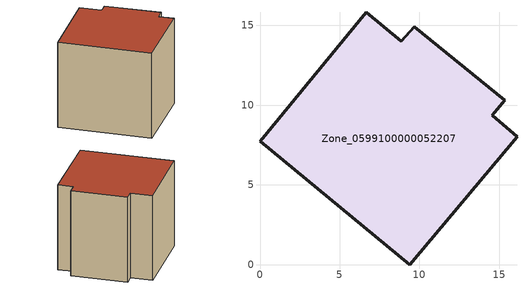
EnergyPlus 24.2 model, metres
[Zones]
Zone_0599100000052207
 floor ground (C_G): 9.4,0 0,7.72 6.65,15.81 8.87,13.99 9.69,14.93 15.36,10.29 14.57,9.35 16.12,8.02 z0
 wall outside (C_F): 14.57,9.35 15.36,10.29 9.69,14.93 8.87,13.99 6.65,15.81 0,7.72 9.4,0 16.12,8.02 14.57,9.35 z0:11.7
 roof outside (C_R): 9.4,0 16.12,8.02 14.57,9.35 15.36,10.29 9.69,14.93 8.87,13.99 6.65,15.81 0,7.72 z11.7
[BUILDING]
Pand.0599100000052207: North Axis=0; Terrain=City; Loads Convergence Tolerance Value=0.04; Temperature Convergence Tolerance Value=0.4; Solar Distribution=FullExterior; Maximum Number of Warmup Days=25; Minimum Number of Warmup Days=1
[Site:Location]
Rotterdam.The.Hague.AP_ZH_NLD Design_Conditions: Latitude=51.96; Longitude=4.45; Time Zone=1; Elevation=-4.5
[SITE:GROUNDTEMPERATURE:BUILDINGSURFACE]
18, 18, 18, 18, 18, 18, 18, 18, 18, 18, 18, 18
[MATERIAL] Thermal Absorptance=0.9; Solar Absorptance=0.7; Visible Absorptance=0.7
Name | Roughness | Thickness | Conductivity | Density | Specific Heat
G.TI.1946 | MediumSmooth | 0.15 | 1 | 540 | 1210
F.TI.1946 | Rough | 0.3 | 0.857143 | 1920 | 840
R.TI.1946 | MediumRough | 0.2 | 0.1 | 1500 | 1000
[CONSTRUCTION]
C_G: G.TI.1946
C_F: F.TI.1946
C_R: R.TI.1946
[ZONE]
Zone_0599100000052207: Type=1; Multiplier=1; Ceiling Height=Autocalculate; Volume=Autocalculate; Floor Area=autocalculate; Part of Total Floor Area=Yes
[ZONEINFILTRATION:DESIGNFLOWRATE]
Infil_Zone_0599100000052207: Zone or ZoneList or Space or SpaceList=Zone_0599100000052207; Schedule=AlwaysOn; Design Flow Rate Calculation Method=Flow/Area; Flow Rate per Floor Area=0.003; Constant Term Coefficient=1; Temperature Term Coefficient=0; Velocity Term Coefficient=0; Velocity Squared Term Coefficient=0
[HVACTEMPLATE:ZONE:IDEALLOADSAIRSYSTEM]
Zone_0599100000052207: Maximum Heating Supply Air Temperature=50; Minimum Cooling Supply Air Temperature=13; Maximum Heating Supply Air Humidity Ratio=0.0156; Minimum Cooling Supply Air Humidity Ratio=0.0077; Heating Limit=NoLimit; Cooling Limit=NoLimit; Dehumidification Control Type=ConstantSensibleHeatRatio; Cooling Sensible Heat Ratio=0.7; Dehumidification Setpoint=60; Humidification Control Type=None; Humidification Setpoint=30; Outdoor Air Method=None; Outdoor Air Flow Rate per Person=0.00944; Outdoor Air Flow Rate per Zone Floor Area=0; Outdoor Air Flow Rate per Zone=0; Demand Controlled Ventilation Type=None; Outdoor Air Economizer Type=NoEconomizer; Heat Recovery Type=None; Sensible Heat Recovery Effectiveness=0.7; Latent Heat Recovery Effectiveness=0.65
[ZONECONTROL:THERMOSTAT]
ThermostatControl_Zone_0599100000052207: Zone or ZoneList=Zone_0599100000052207; Control Type Schedule=DualSetpointControlType; Control 1=Thermostat_Zone_0599100000052207; Temperature Difference Between Cutout And Setpoint=0
[THERMOSTATSETPOINT:DUALSETPOINT]
Thermostat_Zone_0599100000052207: Heating Setpoint Temperature Schedule=HeatingSetpoint_Zone_0599100000052207; Cooling Setpoint Temperature Schedule=CoolingSetpoint_Zone_0599100000052207
[SCHEDULE:COMPACT]
HeatingSetpoint_Zone_0599100000052207: Through: 12/31, For: AllDays, Until: 24:00, 21
CoolingSetpoint_Zone_0599100000052207: Through: 12/31, For: AllDays, Until: 24:00, 24
DualSetpointControlType: Through: 12/31, For: AllDays, Until: 24:00, 4
AlwaysOn: Through: 12/31, For: AllDays, Until: 24:00, 1
